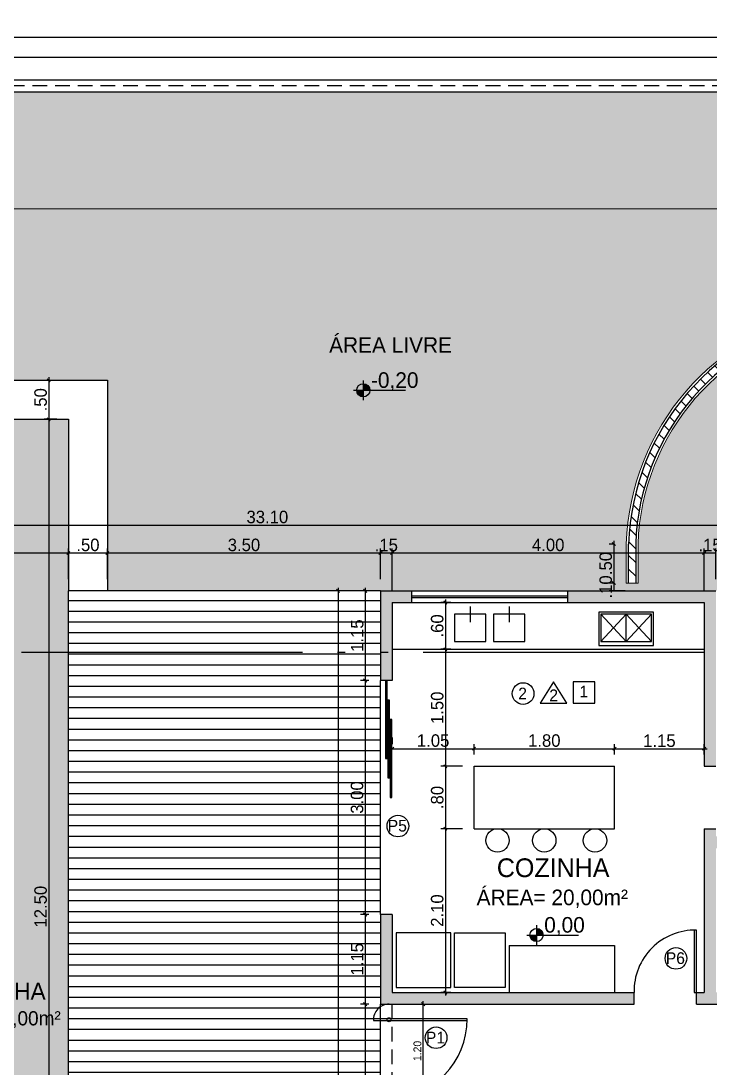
# Model space of a CAD drawing. Header units: feet. Extents: x 1734 to 1931, y 883 to 1088.
# Drawn here: x 1754.83 to 1763.67, y 923.11 to 936.54 of the extents above; entities that cross this region are included whole.
import ezdxf

# ---------------------------------------------------------------- set-up
doc = ezdxf.new("R2010")
doc.units = ezdxf.units.FT
doc.header["$LTSCALE"] = 0.3
doc.header["$MEASUREMENT"] = 0
doc.header["$PDMODE"] = 32
doc.header["$PDSIZE"] = 0.1
for name, pattern in [('ACAD_ISO05W100', [33, 24, -3, 0, -3, 0, -3]), ('DASHED2', [0.375, 0.25, -0.125]), ('HIDDEN', [9.525, 6.35, -3.175])]:
    doc.linetypes.add(name, pattern=pattern)
doc.layers.get('0').update_dxf_attribs({"linetype": 'CONTINUOUS'})
doc.layers.get('Defpoints').update_dxf_attribs({"linetype": 'CONTINUOUS'})
for name, color, linetype in [('1', 1, 'CONTINUOUS'), ('2', 44, 'CONTINUOUS'), ('3', 3, 'CONTINUOUS'), ('4.', 4, 'CONTINUOUS'), ('5', 5, 'CONTINUOUS'), ('Cotas', 1, 'CONTINUOUS'), ('demolição', 140, 'DASHED2'), ('projecao', 8, 'HIDDEN'), ('Texto', 44, 'CONTINUOUS')]:
    doc.layers.add(name, color=color, linetype=linetype)
doc.styles.add('ROMANS', font='romans')
doc.styles.add('style1', font='GOTHIC.TTF')
doc.styles.add('TP', font='arial.ttf', dxfattribs={"height": 0.1})
doc.dimstyles.new('ESC-100', dxfattribs={"dimtxt": 0.16, "dimasz": 0.04, "dimexe": 0.06, "dimexo": 0.15, "dimgap": 0.02, "dimtad": 1, "dimzin": 4, "dimdsep": 46, "dimtxsty": 'style1', "dimblk": 'OBLIQUE', "dimcen": 0.01, "dimdle": 0.04, "dimclrd": 14, "dimclre": 14, "dimclrt": 2, "dimazin": 0, "dimtfac": 1, "dimtix": 1, "dimtmove": 2, "dimatfit": 0, "dimldrblk": 'OPEN90', "dimfxl": 1, "dimtolj": 1, "dimtzin": 4, "dimlwd": -1, "dimlwe": -1, "dimarcsym": 0})
doc.dimstyles.new('ESC-50', dxfattribs={"dimtxt": 0.1, "dimasz": 0.04, "dimexe": 0.06, "dimexo": 0.15, "dimgap": 0.02, "dimtad": 1, "dimzin": 4, "dimdsep": 46, "dimtxsty": 'style1', "dimblk": 'OBLIQUE', "dimcen": 0.01, "dimdle": 0.04, "dimclrd": 14, "dimclre": 14, "dimclrt": 2, "dimazin": 0, "dimtfac": 1, "dimtix": 1, "dimtmove": 2, "dimatfit": 0, "dimldrblk": 'OPEN90', "dimfxl": 1, "dimtolj": 1, "dimtzin": 4, "dimlwd": -1, "dimlwe": -1, "dimarcsym": 0})

# ---------------------------------------------------------------- blocks, each defined once
blk = doc.blocks.new('_Oblique')
at = {"color": 0, "linetype": 'ByBlock', "lineweight": -2}
blk.add_line((-0.5, -0.5), (0.5, 0.5), dxfattribs=at)
blk = doc.blocks.new('*D23')
at = {"layer": 'Cotas', "color": 14, "transparency": 16777216}
for p, q in [((1737.942, 932.281), (1737.942, 936.132)), ((1791.935, 932.445), (1791.935, 936.132)), ((1737.902, 936.072), (1791.975, 936.072))]:
    blk.add_line(p, q, dxfattribs=at)
at = {"layer": 'Defpoints', "color": 0, "transparency": 16777216}
for p in [(1791.935, 936.072), (1791.935, 932.295), (1737.942, 932.131)]:
    blk.add_point(p, dxfattribs=at)
at = {"layer": 'Cotas', "color": 14, "transparency": 16777216, "xscale": 0.04, "yscale": 0.04, "zscale": 0.04, "rotation": 180}
blk.add_blockref('_Oblique', (1737.942, 936.072), dxfattribs=at)
at = {"layer": 'Cotas', "color": 14, "transparency": 16777216, "xscale": 0.04, "yscale": 0.04, "zscale": 0.04}
blk.add_blockref('_Oblique', (1791.935, 936.072), dxfattribs=at)
at = {"layer": 'Cotas', "color": 2, "transparency": 16777216, "insert": (1764.939, 936.176), "char_height": 0.16, "attachment_point": 5, "style": 'style1'}
blk.add_mtext('\\A1;53.99', dxfattribs=at)
blk = doc.blocks.new('_Open90')
at = {"color": 0, "linetype": 'ByBlock', "lineweight": -2}
for p, q in [((0, 0), (-1, 0)), ((-0.5, 0.5), (0, 0)), ((0, 0), (-0.5, -0.5))]:
    blk.add_line(p, q, dxfattribs=at)
blk = doc.blocks.new('*D26')
at = {"layer": 'Cotas', "color": 14, "transparency": 16777216}
for p, q in [((1736.367, 935.856), (1736.367, 936.391)), ((1793.517, 935.856), (1793.517, 936.391)), ((1736.327, 936.331), (1793.557, 936.331))]:
    blk.add_line(p, q, dxfattribs=at)
at = {"layer": 'Defpoints', "color": 0, "transparency": 16777216}
for p in [(1793.517, 936.331), (1736.367, 935.706), (1793.517, 935.706)]:
    blk.add_point(p, dxfattribs=at)
at = {"layer": 'Cotas', "color": 14, "transparency": 16777216, "xscale": 0.04, "yscale": 0.04, "zscale": 0.04, "rotation": 180}
blk.add_blockref('_Oblique', (1736.367, 936.331), dxfattribs=at)
at = {"layer": 'Cotas', "color": 14, "transparency": 16777216, "xscale": 0.04, "yscale": 0.04, "zscale": 0.04}
blk.add_blockref('_Oblique', (1793.517, 936.331), dxfattribs=at)
at = {"layer": 'Cotas', "color": 2, "transparency": 16777216, "insert": (1764.942, 936.433), "char_height": 0.16, "attachment_point": 5, "style": 'style1'}
blk.add_mtext('\\A1;57.15', dxfattribs=at)
blk = doc.blocks.new('*D42')
at = {"layer": 'Cotas', "color": 14, "linetype": 'Continuous', "transparency": 16777216}
for p, q in [((1763.592, 929.231), (1763.592, 929.775)), ((1763.742, 929.715), (1763.592, 929.715)), ((1763.742, 929.381), (1763.742, 929.775))]:
    blk.add_line(p, q, dxfattribs=at)
at = {"layer": 'Defpoints', "color": 0, "linetype": 'Continuous', "transparency": 16777216}
for p in [(1763.592, 929.715), (1763.742, 929.231), (1763.592, 929.081)]:
    blk.add_point(p, dxfattribs=at)
at = {"layer": 'Cotas', "color": 2, "linetype": 'Continuous', "transparency": 16777216, "insert": (1763.667, 929.817), "char_height": 0.16, "attachment_point": 5, "style": 'style1'}
blk.add_mtext('\\A1;.15', dxfattribs=at)
blk = doc.blocks.new('*D43')
at = {"layer": 'Cotas', "color": 14, "linetype": 'Continuous', "transparency": 16777216}
for p, q in [((1763.632, 929.715), (1759.552, 929.715)), ((1759.592, 929.231), (1759.592, 929.775)), ((1763.592, 929.231), (1763.592, 929.775))]:
    blk.add_line(p, q, dxfattribs=at)
at = {"layer": 'Defpoints', "color": 0, "linetype": 'Continuous', "transparency": 16777216}
for p in [(1759.592, 929.715), (1759.592, 929.081), (1763.592, 929.081)]:
    blk.add_point(p, dxfattribs=at)
at = {"layer": 'Cotas', "color": 14, "linetype": 'Continuous', "transparency": 16777216, "xscale": 0.04, "yscale": 0.04, "zscale": 0.04, "rotation": 180}
blk.add_blockref('_Oblique', (1759.592, 929.715), dxfattribs=at)
at = {"layer": 'Cotas', "color": 14, "linetype": 'Continuous', "transparency": 16777216, "xscale": 0.04, "yscale": 0.04, "zscale": 0.04}
blk.add_blockref('_Oblique', (1763.592, 929.715), dxfattribs=at)
at = {"layer": 'Cotas', "color": 2, "linetype": 'Continuous', "transparency": 16777216, "insert": (1761.592, 929.819), "char_height": 0.16, "attachment_point": 5, "style": 'style1'}
blk.add_mtext('\\A1;4.00', dxfattribs=at)
blk = doc.blocks.new('*D44')
at = {"layer": 'Cotas', "color": 14, "linetype": 'Continuous', "transparency": 16777216}
for p, q in [((1759.442, 929.381), (1759.442, 929.775)), ((1759.592, 929.715), (1759.442, 929.715)), ((1759.592, 929.231), (1759.592, 929.775))]:
    blk.add_line(p, q, dxfattribs=at)
at = {"layer": 'Defpoints', "color": 0, "linetype": 'Continuous', "transparency": 16777216}
for p in [(1759.442, 929.715), (1759.442, 929.231), (1759.592, 929.081)]:
    blk.add_point(p, dxfattribs=at)
at = {"layer": 'Cotas', "color": 2, "linetype": 'Continuous', "transparency": 16777216, "insert": (1759.517, 929.817), "char_height": 0.16, "attachment_point": 5, "style": 'style1'}
blk.add_mtext('\\A1;.15', dxfattribs=at)
blk = doc.blocks.new('*D45')
at = {"layer": 'Cotas', "color": 14, "linetype": 'Continuous', "transparency": 16777216}
for p, q in [((1759.482, 929.715), (1755.902, 929.715)), ((1755.942, 929.381), (1755.942, 929.775)), ((1759.442, 929.381), (1759.442, 929.775))]:
    blk.add_line(p, q, dxfattribs=at)
at = {"layer": 'Defpoints', "color": 0, "linetype": 'Continuous', "transparency": 16777216}
for p in [(1755.942, 929.715), (1755.942, 929.231), (1759.442, 929.231)]:
    blk.add_point(p, dxfattribs=at)
at = {"layer": 'Cotas', "color": 14, "linetype": 'Continuous', "transparency": 16777216, "xscale": 0.04, "yscale": 0.04, "zscale": 0.04, "rotation": 180}
blk.add_blockref('_Oblique', (1755.942, 929.715), dxfattribs=at)
at = {"layer": 'Cotas', "color": 14, "linetype": 'Continuous', "transparency": 16777216, "xscale": 0.04, "yscale": 0.04, "zscale": 0.04}
blk.add_blockref('_Oblique', (1759.442, 929.715), dxfattribs=at)
at = {"layer": 'Cotas', "color": 2, "linetype": 'Continuous', "transparency": 16777216, "insert": (1757.692, 929.819), "char_height": 0.16, "attachment_point": 5, "style": 'style1'}
blk.add_mtext('\\A1;3.50', dxfattribs=at)
blk = doc.blocks.new('*D46')
at = {"layer": 'Cotas', "color": 14, "linetype": 'Continuous', "transparency": 16777216}
for p, q in [((1755.982, 929.715), (1755.402, 929.715)), ((1755.442, 929.381), (1755.442, 929.775)), ((1755.942, 929.381), (1755.942, 929.775))]:
    blk.add_line(p, q, dxfattribs=at)
at = {"layer": 'Defpoints', "color": 0, "linetype": 'Continuous', "transparency": 16777216}
for p in [(1755.442, 929.715), (1755.442, 929.231), (1755.942, 929.231)]:
    blk.add_point(p, dxfattribs=at)
at = {"layer": 'Cotas', "color": 14, "linetype": 'Continuous', "transparency": 16777216, "xscale": 0.04, "yscale": 0.04, "zscale": 0.04, "rotation": 180}
blk.add_blockref('_Oblique', (1755.442, 929.715), dxfattribs=at)
at = {"layer": 'Cotas', "color": 14, "linetype": 'Continuous', "transparency": 16777216, "xscale": 0.04, "yscale": 0.04, "zscale": 0.04}
blk.add_blockref('_Oblique', (1755.942, 929.715), dxfattribs=at)
at = {"layer": 'Cotas', "color": 2, "linetype": 'Continuous', "transparency": 16777216, "insert": (1755.692, 929.819), "char_height": 0.16, "attachment_point": 5, "style": 'style1'}
blk.add_mtext('\\A1;.50', dxfattribs=at)
blk = doc.blocks.new('*D47')
at = {"layer": 'Cotas', "color": 14, "linetype": 'Continuous', "transparency": 16777216}
for p, q in [((1755.482, 929.715), (1753.402, 929.715)), ((1753.442, 929.381), (1753.442, 929.775)), ((1755.442, 929.381), (1755.442, 929.775))]:
    blk.add_line(p, q, dxfattribs=at)
at = {"layer": 'Defpoints', "color": 0, "linetype": 'Continuous', "transparency": 16777216}
for p in [(1753.442, 929.715), (1753.442, 929.231), (1755.442, 929.231)]:
    blk.add_point(p, dxfattribs=at)
at = {"layer": 'Cotas', "color": 14, "linetype": 'Continuous', "transparency": 16777216, "xscale": 0.04, "yscale": 0.04, "zscale": 0.04, "rotation": 180}
blk.add_blockref('_Oblique', (1753.442, 929.715), dxfattribs=at)
at = {"layer": 'Cotas', "color": 14, "linetype": 'Continuous', "transparency": 16777216, "xscale": 0.04, "yscale": 0.04, "zscale": 0.04}
blk.add_blockref('_Oblique', (1755.442, 929.715), dxfattribs=at)
at = {"layer": 'Cotas', "color": 2, "linetype": 'Continuous', "transparency": 16777216, "insert": (1754.442, 929.819), "char_height": 0.16, "attachment_point": 5, "style": 'style1'}
blk.add_mtext('\\A1;2.00', dxfattribs=at)
blk = doc.blocks.new('*D56')
at = {"layer": 'Cotas', "color": 14, "transparency": 16777216}
for p, q in [((1741.402, 930.073), (1774.582, 930.073)), ((1741.442, 929.381), (1741.442, 930.133)), ((1774.542, 929.5), (1774.542, 930.133))]:
    blk.add_line(p, q, dxfattribs=at)
at = {"layer": 'Defpoints', "color": 0, "transparency": 16777216}
for p in [(1774.542, 930.073), (1774.542, 929.35), (1741.442, 929.231)]:
    blk.add_point(p, dxfattribs=at)
at = {"layer": 'Cotas', "color": 14, "transparency": 16777216, "xscale": 0.04, "yscale": 0.04, "zscale": 0.04, "rotation": 180}
blk.add_blockref('_Oblique', (1741.442, 930.073), dxfattribs=at)
at = {"layer": 'Cotas', "color": 14, "transparency": 16777216, "xscale": 0.04, "yscale": 0.04, "zscale": 0.04}
blk.add_blockref('_Oblique', (1774.542, 930.073), dxfattribs=at)
at = {"layer": 'Cotas', "color": 2, "transparency": 16777216, "insert": (1757.992, 930.177), "char_height": 0.16, "attachment_point": 5, "style": 'style1'}
blk.add_mtext('\\A1;33.10', dxfattribs=at)
blk = doc.blocks.new('*D88')
at = {"layer": 'Cotas', "color": 14, "linetype": 'Continuous', "transparency": 16777216}
for p, q in [((1759.246, 929.271), (1759.246, 928.041)), ((1759.292, 929.231), (1759.186, 929.231)), ((1759.292, 928.081), (1759.186, 928.081))]:
    blk.add_line(p, q, dxfattribs=at)
at = {"layer": 'Defpoints', "color": 0, "linetype": 'Continuous', "transparency": 16777216}
for p in [(1759.442, 929.231), (1759.246, 928.081), (1759.442, 928.081)]:
    blk.add_point(p, dxfattribs=at)
at = {"layer": 'Cotas', "color": 14, "linetype": 'Continuous', "transparency": 16777216, "xscale": 0.04, "yscale": 0.04, "zscale": 0.04}
for p, rotation in [((1759.246, 929.231), 90), ((1759.246, 928.081), 270)]:
    blk.add_blockref('_Oblique', p, dxfattribs=dict(at, rotation=rotation))
at = {"layer": 'Cotas', "color": 2, "linetype": 'Continuous', "transparency": 16777216, "insert": (1759.144, 928.656), "char_height": 0.16, "attachment_point": 5, "rotation": 90, "style": 'style1'}
blk.add_mtext('\\A1;1.15', dxfattribs=at)
blk = doc.blocks.new('*D89')
at = {"layer": 'Cotas', "color": 14, "linetype": 'Continuous', "transparency": 16777216}
for p, q in [((1759.292, 928.081), (1759.186, 928.081)), ((1759.246, 928.121), (1759.246, 925.041)), ((1759.292, 925.081), (1759.186, 925.081))]:
    blk.add_line(p, q, dxfattribs=at)
at = {"layer": 'Defpoints', "color": 0, "linetype": 'Continuous', "transparency": 16777216}
for p in [(1759.442, 928.081), (1759.246, 925.081), (1759.442, 925.081)]:
    blk.add_point(p, dxfattribs=at)
at = {"layer": 'Cotas', "color": 14, "linetype": 'Continuous', "transparency": 16777216, "xscale": 0.04, "yscale": 0.04, "zscale": 0.04}
for p, rotation in [((1759.246, 928.081), 90), ((1759.246, 925.081), 270)]:
    blk.add_blockref('_Oblique', p, dxfattribs=dict(at, rotation=rotation))
at = {"layer": 'Cotas', "color": 2, "linetype": 'Continuous', "transparency": 16777216, "insert": (1759.142, 926.581), "char_height": 0.16, "attachment_point": 5, "rotation": 90, "style": 'style1'}
blk.add_mtext('\\A1;3.00', dxfattribs=at)
blk = doc.blocks.new('*D90')
at = {"layer": 'Cotas', "color": 14, "linetype": 'Continuous', "transparency": 16777216}
for p, q in [((1759.246, 925.121), (1759.246, 923.891)), ((1759.292, 925.081), (1759.186, 925.081)), ((1759.292, 923.931), (1759.186, 923.931))]:
    blk.add_line(p, q, dxfattribs=at)
at = {"layer": 'Defpoints', "color": 0, "linetype": 'Continuous', "transparency": 16777216}
for p in [(1759.442, 925.081), (1759.246, 923.931), (1759.442, 923.931)]:
    blk.add_point(p, dxfattribs=at)
at = {"layer": 'Cotas', "color": 14, "linetype": 'Continuous', "transparency": 16777216, "xscale": 0.04, "yscale": 0.04, "zscale": 0.04}
for p, rotation in [((1759.246, 925.081), 90), ((1759.246, 923.931), 270)]:
    blk.add_blockref('_Oblique', p, dxfattribs=dict(at, rotation=rotation))
at = {"layer": 'Cotas', "color": 2, "linetype": 'Continuous', "transparency": 16777216, "insert": (1759.144, 924.506), "char_height": 0.16, "attachment_point": 5, "rotation": 90, "style": 'style1'}
blk.add_mtext('\\A1;1.15', dxfattribs=at)
blk = doc.blocks.new('*D91')
at = {"layer": 'Cotas', "color": 14, "linetype": 'Continuous', "transparency": 16777216}
for p, q in [((1759.292, 923.931), (1759.186, 923.931)), ((1759.246, 923.971), (1759.246, 917.741)), ((1759.292, 917.781), (1759.186, 917.781))]:
    blk.add_line(p, q, dxfattribs=at)
at = {"layer": 'Defpoints', "color": 0, "linetype": 'Continuous', "transparency": 16777216}
for p in [(1759.442, 923.931), (1759.246, 917.781), (1759.442, 917.781)]:
    blk.add_point(p, dxfattribs=at)
at = {"layer": 'Cotas', "color": 14, "linetype": 'Continuous', "transparency": 16777216, "xscale": 0.04, "yscale": 0.04, "zscale": 0.04}
for p, rotation in [((1759.246, 923.931), 90), ((1759.246, 917.781), 270)]:
    blk.add_blockref('_Oblique', p, dxfattribs=dict(at, rotation=rotation))
at = {"layer": 'Cotas', "color": 2, "linetype": 'Continuous', "transparency": 16777216, "insert": (1759.142, 920.856), "char_height": 0.16, "attachment_point": 5, "rotation": 90, "style": 'style1'}
blk.add_mtext('\\A1;6.15', dxfattribs=at)
blk = doc.blocks.new('*D94')
at = {"layer": 'Cotas', "color": 14, "linetype": 'Continuous', "transparency": 16777216}
for p, q in [((1758.898, 929.271), (1758.898, 912.591)), ((1758.896, 929.231), (1758.838, 929.231)), ((1758.896, 912.631), (1758.838, 912.631))]:
    blk.add_line(p, q, dxfattribs=at)
at = {"layer": 'Defpoints', "color": 0, "linetype": 'Continuous', "transparency": 16777216}
for p in [(1759.046, 929.231), (1758.898, 912.631), (1759.046, 912.631)]:
    blk.add_point(p, dxfattribs=at)
at = {"layer": 'Cotas', "color": 14, "linetype": 'Continuous', "transparency": 16777216, "xscale": 0.04, "yscale": 0.04, "zscale": 0.04}
for p, rotation in [((1758.898, 929.231), 90), ((1758.898, 912.631), 270)]:
    blk.add_blockref('_Oblique', p, dxfattribs=dict(at, rotation=rotation))
at = {"layer": 'Cotas', "color": 2, "linetype": 'Continuous', "transparency": 16777216, "insert": (1758.794, 920.931), "char_height": 0.16, "attachment_point": 5, "rotation": 90, "style": 'style1'}
blk.add_mtext('\\A1;16.60', dxfattribs=at)
blk = doc.blocks.new('*D150')
at = {"layer": 'Cotas', "color": 14, "linetype": 'Continuous', "transparency": 16777216}
for p, q in [((1755.19, 931.971), (1755.19, 931.391)), ((1755.1, 931.931), (1755.13, 931.931)), ((1755.292, 931.431), (1755.13, 931.431))]:
    blk.add_line(p, q, dxfattribs=at)
at = {"layer": 'Defpoints', "color": 0, "linetype": 'Continuous', "transparency": 16777216}
for p in [(1755.25, 931.931), (1755.19, 931.431), (1755.442, 931.431)]:
    blk.add_point(p, dxfattribs=at)
at = {"layer": 'Cotas', "color": 14, "linetype": 'Continuous', "transparency": 16777216, "xscale": 0.04, "yscale": 0.04, "zscale": 0.04}
for p, rotation in [((1755.19, 931.931), 90), ((1755.19, 931.431), 270)]:
    blk.add_blockref('_Oblique', p, dxfattribs=dict(at, rotation=rotation))
at = {"layer": 'Cotas', "color": 2, "linetype": 'Continuous', "transparency": 16777216, "insert": (1755.086, 931.681), "char_height": 0.16, "attachment_point": 5, "rotation": 90, "style": 'style1'}
blk.add_mtext('\\A1;.50', dxfattribs=at)
blk = doc.blocks.new('*D151')
at = {"layer": 'Cotas', "color": 14, "linetype": 'Continuous', "transparency": 16777216}
for p, q in [((1755.292, 931.431), (1755.13, 931.431)), ((1755.19, 931.471), (1755.19, 918.891)), ((1755.292, 918.931), (1755.13, 918.931))]:
    blk.add_line(p, q, dxfattribs=at)
at = {"layer": 'Defpoints', "color": 0, "linetype": 'Continuous', "transparency": 16777216}
for p in [(1755.442, 931.431), (1755.19, 918.931), (1755.442, 918.931)]:
    blk.add_point(p, dxfattribs=at)
at = {"layer": 'Cotas', "color": 14, "linetype": 'Continuous', "transparency": 16777216, "xscale": 0.04, "yscale": 0.04, "zscale": 0.04}
for p, rotation in [((1755.19, 931.431), 90), ((1755.19, 918.931), 270)]:
    blk.add_blockref('_Oblique', p, dxfattribs=dict(at, rotation=rotation))
at = {"layer": 'Cotas', "color": 2, "linetype": 'Continuous', "transparency": 16777216, "insert": (1755.086, 925.181), "char_height": 0.16, "attachment_point": 5, "rotation": 90, "style": 'style1'}
blk.add_mtext('\\A1;12.50', dxfattribs=at)
blk = doc.blocks.new('*D226')
at = {"layer": 'Cotas', "color": 14, "linetype": 'Continuous', "transparency": 16777216}
for p, q in [((1760.346, 929.081), (1760.214, 929.081)), ((1760.274, 929.121), (1760.274, 928.441)), ((1760.346, 928.481), (1760.214, 928.481))]:
    blk.add_line(p, q, dxfattribs=at)
at = {"layer": 'Defpoints', "color": 0, "linetype": 'Continuous', "transparency": 16777216}
for p in [(1760.496, 929.081), (1760.274, 928.481), (1760.496, 928.481)]:
    blk.add_point(p, dxfattribs=at)
at = {"layer": 'Cotas', "color": 14, "linetype": 'Continuous', "transparency": 16777216, "xscale": 0.04, "yscale": 0.04, "zscale": 0.04}
for p, rotation in [((1760.274, 929.081), 90), ((1760.274, 928.481), 270)]:
    blk.add_blockref('_Oblique', p, dxfattribs=dict(at, rotation=rotation))
at = {"layer": 'Cotas', "color": 2, "linetype": 'Continuous', "transparency": 16777216, "insert": (1760.17, 928.781), "char_height": 0.16, "attachment_point": 5, "rotation": 90, "style": 'style1'}
blk.add_mtext('\\A1;.60', dxfattribs=at)
blk = doc.blocks.new('*D227')
at = {"layer": 'Cotas', "color": 14, "linetype": 'Continuous', "transparency": 16777216}
for p, q in [((1760.346, 928.481), (1760.214, 928.481)), ((1760.274, 928.521), (1760.274, 926.941)), ((1760.492, 926.981), (1760.214, 926.981))]:
    blk.add_line(p, q, dxfattribs=at)
at = {"layer": 'Defpoints', "color": 0, "linetype": 'Continuous', "transparency": 16777216}
for p in [(1760.496, 928.481), (1760.274, 926.981), (1760.642, 926.981)]:
    blk.add_point(p, dxfattribs=at)
at = {"layer": 'Cotas', "color": 14, "linetype": 'Continuous', "transparency": 16777216, "xscale": 0.04, "yscale": 0.04, "zscale": 0.04}
for p, rotation in [((1760.274, 928.481), 90), ((1760.274, 926.981), 270)]:
    blk.add_blockref('_Oblique', p, dxfattribs=dict(at, rotation=rotation))
at = {"layer": 'Cotas', "color": 2, "linetype": 'Continuous', "transparency": 16777216, "insert": (1760.17, 927.731), "char_height": 0.16, "attachment_point": 5, "rotation": 90, "style": 'style1'}
blk.add_mtext('\\A1;1.50', dxfattribs=at)
blk = doc.blocks.new('*D228')
at = {"layer": 'Cotas', "color": 14, "linetype": 'Continuous', "transparency": 16777216}
for p, q in [((1760.492, 926.981), (1760.214, 926.981)), ((1760.274, 927.021), (1760.274, 926.141)), ((1760.492, 926.181), (1760.214, 926.181))]:
    blk.add_line(p, q, dxfattribs=at)
at = {"layer": 'Defpoints', "color": 0, "linetype": 'Continuous', "transparency": 16777216}
for p in [(1760.642, 926.981), (1760.274, 926.181), (1760.642, 926.181)]:
    blk.add_point(p, dxfattribs=at)
at = {"layer": 'Cotas', "color": 14, "linetype": 'Continuous', "transparency": 16777216, "xscale": 0.04, "yscale": 0.04, "zscale": 0.04}
for p, rotation in [((1760.274, 926.981), 90), ((1760.274, 926.181), 270)]:
    blk.add_blockref('_Oblique', p, dxfattribs=dict(at, rotation=rotation))
at = {"layer": 'Cotas', "color": 2, "linetype": 'Continuous', "transparency": 16777216, "insert": (1760.17, 926.581), "char_height": 0.16, "attachment_point": 5, "rotation": 90, "style": 'style1'}
blk.add_mtext('\\A1;.80', dxfattribs=at)
blk = doc.blocks.new('*D229')
at = {"layer": 'Cotas', "color": 14, "linetype": 'Continuous', "transparency": 16777216}
for p, q in [((1760.492, 926.181), (1760.214, 926.181)), ((1760.274, 926.221), (1760.274, 924.041)), ((1760.346, 924.081), (1760.214, 924.081))]:
    blk.add_line(p, q, dxfattribs=at)
at = {"layer": 'Defpoints', "color": 0, "linetype": 'Continuous', "transparency": 16777216}
for p in [(1760.642, 926.181), (1760.274, 924.081), (1760.496, 924.081)]:
    blk.add_point(p, dxfattribs=at)
at = {"layer": 'Cotas', "color": 14, "linetype": 'Continuous', "transparency": 16777216, "xscale": 0.04, "yscale": 0.04, "zscale": 0.04}
for p, rotation in [((1760.274, 926.181), 90), ((1760.274, 924.081), 270)]:
    blk.add_blockref('_Oblique', p, dxfattribs=dict(at, rotation=rotation))
at = {"layer": 'Cotas', "color": 2, "linetype": 'Continuous', "transparency": 16777216, "insert": (1760.17, 925.131), "char_height": 0.16, "attachment_point": 5, "rotation": 90, "style": 'style1'}
blk.add_mtext('\\A1;2.10', dxfattribs=at)
blk = doc.blocks.new('*D230')
at = {"layer": 'Cotas', "color": 14, "linetype": 'Continuous', "transparency": 16777216}
for p, q in [((1759.592, 927.351), (1759.592, 927.266)), ((1760.642, 927.131), (1760.642, 927.266)), ((1759.552, 927.206), (1760.682, 927.206))]:
    blk.add_line(p, q, dxfattribs=at)
at = {"layer": 'Defpoints', "color": 0, "linetype": 'Continuous', "transparency": 16777216}
for p in [(1759.592, 927.201), (1760.642, 927.206), (1760.642, 926.981)]:
    blk.add_point(p, dxfattribs=at)
at = {"layer": 'Cotas', "color": 14, "linetype": 'Continuous', "transparency": 16777216, "xscale": 0.04, "yscale": 0.04, "zscale": 0.04, "rotation": 180}
blk.add_blockref('_Oblique', (1759.592, 927.206), dxfattribs=at)
at = {"layer": 'Cotas', "color": 14, "linetype": 'Continuous', "transparency": 16777216, "xscale": 0.04, "yscale": 0.04, "zscale": 0.04}
blk.add_blockref('_Oblique', (1760.642, 927.206), dxfattribs=at)
at = {"layer": 'Cotas', "color": 2, "linetype": 'Continuous', "transparency": 16777216, "insert": (1760.117, 927.31), "char_height": 0.16, "attachment_point": 5, "style": 'style1'}
blk.add_mtext('\\A1;1.05', dxfattribs=at)
blk = doc.blocks.new('*D231')
at = {"layer": 'Cotas', "color": 14, "linetype": 'Continuous', "transparency": 16777216}
for p, q in [((1760.642, 927.131), (1760.642, 927.266)), ((1762.442, 927.131), (1762.442, 927.266)), ((1760.602, 927.206), (1762.482, 927.206))]:
    blk.add_line(p, q, dxfattribs=at)
at = {"layer": 'Defpoints', "color": 0, "linetype": 'Continuous', "transparency": 16777216}
for p in [(1762.442, 927.206), (1760.642, 926.981), (1762.442, 926.981)]:
    blk.add_point(p, dxfattribs=at)
at = {"layer": 'Cotas', "color": 14, "linetype": 'Continuous', "transparency": 16777216, "xscale": 0.04, "yscale": 0.04, "zscale": 0.04, "rotation": 180}
blk.add_blockref('_Oblique', (1760.642, 927.206), dxfattribs=at)
at = {"layer": 'Cotas', "color": 14, "linetype": 'Continuous', "transparency": 16777216, "xscale": 0.04, "yscale": 0.04, "zscale": 0.04}
blk.add_blockref('_Oblique', (1762.442, 927.206), dxfattribs=at)
at = {"layer": 'Cotas', "color": 2, "linetype": 'Continuous', "transparency": 16777216, "insert": (1761.542, 927.31), "char_height": 0.16, "attachment_point": 5, "style": 'style1'}
blk.add_mtext('\\A1;1.80', dxfattribs=at)
blk = doc.blocks.new('*D232')
at = {"layer": 'Cotas', "color": 14, "linetype": 'Continuous', "transparency": 16777216}
for p, q in [((1762.442, 927.131), (1762.442, 927.266)), ((1763.592, 927.131), (1763.592, 927.266)), ((1762.402, 927.206), (1763.632, 927.206))]:
    blk.add_line(p, q, dxfattribs=at)
at = {"layer": 'Defpoints', "color": 0, "linetype": 'Continuous', "transparency": 16777216}
for p in [(1763.592, 927.206), (1762.442, 926.981), (1763.592, 926.981)]:
    blk.add_point(p, dxfattribs=at)
at = {"layer": 'Cotas', "color": 14, "linetype": 'Continuous', "transparency": 16777216, "xscale": 0.04, "yscale": 0.04, "zscale": 0.04, "rotation": 180}
blk.add_blockref('_Oblique', (1762.442, 927.206), dxfattribs=at)
at = {"layer": 'Cotas', "color": 14, "linetype": 'Continuous', "transparency": 16777216, "xscale": 0.04, "yscale": 0.04, "zscale": 0.04}
blk.add_blockref('_Oblique', (1763.592, 927.206), dxfattribs=at)
at = {"layer": 'Cotas', "color": 2, "linetype": 'Continuous', "transparency": 16777216, "insert": (1763.017, 927.308), "char_height": 0.16, "attachment_point": 5, "style": 'style1'}
blk.add_mtext('\\A1;1.15', dxfattribs=at)
blk = doc.blocks.new('*D245')
at = {"layer": 'Cotas', "color": 14, "linetype": 'Continuous', "transparency": 16777216}
for p, q in [((1762.443, 929.831), (1762.374, 929.831)), ((1762.434, 929.871), (1762.434, 929.291)), ((1762.443, 929.331), (1762.374, 929.331))]:
    blk.add_line(p, q, dxfattribs=at)
at = {"layer": 'Defpoints', "color": 0, "linetype": 'Continuous', "transparency": 16777216}
for p in [(1762.593, 929.831), (1762.434, 929.331), (1762.593, 929.331)]:
    blk.add_point(p, dxfattribs=at)
at = {"layer": 'Cotas', "color": 14, "linetype": 'Continuous', "transparency": 16777216, "xscale": 0.04, "yscale": 0.04, "zscale": 0.04}
for p, rotation in [((1762.434, 929.831), 90), ((1762.434, 929.331), 270)]:
    blk.add_blockref('_Oblique', p, dxfattribs=dict(at, rotation=rotation))
at = {"layer": 'Cotas', "color": 2, "linetype": 'Continuous', "transparency": 16777216, "insert": (1762.33, 929.581), "char_height": 0.16, "attachment_point": 5, "rotation": 90, "style": 'style1'}
blk.add_mtext('\\A1;.50', dxfattribs=at)
blk = doc.blocks.new('*D246')
at = {"layer": 'Cotas', "color": 14, "linetype": 'Continuous', "transparency": 16777216}
for p, q in [((1762.443, 929.331), (1762.374, 929.331)), ((1762.434, 929.331), (1762.434, 929.231)), ((1762.579, 929.231), (1762.374, 929.231))]:
    blk.add_line(p, q, dxfattribs=at)
at = {"layer": 'Defpoints', "color": 0, "linetype": 'Continuous', "transparency": 16777216}
for p in [(1762.593, 929.331), (1762.434, 929.231), (1762.729, 929.231)]:
    blk.add_point(p, dxfattribs=at)
at = {"layer": 'Cotas', "color": 2, "linetype": 'Continuous', "transparency": 16777216, "insert": (1762.33, 929.281), "char_height": 0.16, "attachment_point": 5, "rotation": 90, "style": 'style1'}
blk.add_mtext('\\A1;.10', dxfattribs=at)
blk = doc.blocks.new('NIV_PL')
for p, q in [((-0.15, 0), (0.638, 0)), ((0, 0.15), (0, -0.15))]:
    blk.add_line(p, q)
at = {"const_width": 0.1}
for points in [[(-0.05, 0, 0.414214), (0, -0.05, 1)], [(0.05, 0, 0.414214), (0, 0.05, 1)]]:
    blk.add_lwpolyline(points, format="xyb", dxfattribs=at)
blk.add_circle((0, 0), 0.1)
at = {"color": 2, "style": 'ROMANS'}
blk.add_attdef('NIVEL', (0.116, 0.037), '', height=0.1, dxfattribs=at)
blk = doc.blocks.new('*D502')
at = {"layer": 'Cotas', "color": 14, "linetype": 'Continuous', "transparency": 16777216}
for p, q in [((1759.957, 923.931), (1760.049, 923.931)), ((1759.989, 922.691), (1759.989, 923.971)), ((1759.712, 922.731), (1760.049, 922.731))]:
    blk.add_line(p, q, dxfattribs=at)
at = {"layer": 'Defpoints', "color": 0, "linetype": 'Continuous', "transparency": 16777216}
for p in [(1759.807, 923.931), (1759.989, 923.931), (1759.562, 922.731)]:
    blk.add_point(p, dxfattribs=at)
at = {"layer": 'Cotas', "color": 14, "linetype": 'Continuous', "transparency": 16777216, "xscale": 0.04, "yscale": 0.04, "zscale": 0.04}
for p, rotation in [((1759.989, 923.931), 90), ((1759.989, 922.731), 270)]:
    blk.add_blockref('_Oblique', p, dxfattribs=dict(at, rotation=rotation))
at = {"layer": 'Cotas', "color": 2, "linetype": 'Continuous', "transparency": 16777216, "insert": (1759.916, 923.331), "char_height": 0.1, "attachment_point": 5, "rotation": 90, "style": 'style1'}
blk.add_mtext('\\A1;1.20', dxfattribs=at)

msp = doc.modelspace()

# ---------------------------------------------------------------- hatches: boundary and pattern name
at = {"linetype": 'Continuous', "true_color": 0xbdcb95}
h = msp.add_hatch(color=253, dxfattribs=at)
h.paths.add_polyline_path([(1791.942, 932.131, 0.414214), (1789.942, 934.131), (1739.942, 934.131, 0.414214), (1737.942, 932.131), (1737.942, 913.131, 0.414214), (1739.942, 911.131), (1751.906, 911.131, -0.131652), (1753.656, 910.662), (1755.442, 909.631), (1765.294, 903.943), (1769.192, 901.693, -0.267949), (1770.942, 898.662), (1770.942, 887.631, 0.414214), (1772.942, 885.631), (1789.942, 885.631, 0.414214), (1791.942, 887.631)])
h.paths.add_polyline_path([(1768.892, 912.631), (1768.892, 909.781), (1765.742, 909.781), (1765.709, 911.58, -0.083534), (1764.519, 904.506), (1755.442, 909.747), (1755.442, 912.531), (1765.688, 912.531, -0.011002), (1765.709, 911.58), (1765.742, 912.631), (1755.442, 912.631), (1755.442, 916.431), (1748.442, 916.431), (1748.442, 912.631), (1741.442, 912.631), (1741.442, 916.931), (1740.542, 916.931), (1740.542, 923.931), (1741.442, 923.931), (1741.442, 929.231), (1748.442, 929.231), (1748.442, 931.931), (1755.942, 931.931), (1755.942, 929.231), (1774.542, 929.231), (1774.542, 931.381), (1777.992, 931.381), (1777.992, 929.231), (1779.992, 929.231), (1779.992, 912.631)], flags=16)
h.paths.add_polyline_path([(1768.529, 930.841, 0.812596), (1762.744, 929.831), (1762.744, 929.331), (1762.593, 929.331), (1762.593, 929.831, -0.810376), (1768.66, 930.916)], flags=16)
h.paths.add_polyline_path([(1762.497, 929.38), (1762.497, 929.769), (1762.152, 929.769), (1762.152, 929.38)], flags=24)
h.paths.add_polyline_path([(1762.497, 929.08), (1762.497, 929.469), (1762.152, 929.469), (1762.152, 929.08)], flags=8)
h.paths.add_polyline_path([(1768.897, 929.79), (1768.897, 930.302), (1768.552, 930.302), (1768.552, 929.79)], flags=24)
at = {"true_color": 0x004d66}
msp.add_hatch(color=138, dxfattribs=at).paths.add_polyline_path([(1753.442, 931.431), (1753.442, 918.931), (1755.442, 918.931), (1755.442, 929.231), (1755.442, 931.431)])
at = {"linetype": 'Continuous'}
h = msp.add_hatch(color=251, dxfattribs=at)
h.paths.add_polyline_path([(1759.592, 924.081), (1759.592, 925.081), (1759.442, 925.081), (1759.442, 923.931), (1762.692, 923.931), (1762.692, 924.081)])
h.paths.add_polyline_path([(1763.592, 926.181), (1763.592, 924.081), (1763.492, 924.081), (1763.492, 923.931), (1768.192, 923.931), (1768.192, 924.081), (1767.392, 924.081), (1767.392, 925.931), (1768.892, 925.931), (1768.892, 924.081), (1768.792, 924.081), (1768.792, 923.931), (1771.642, 923.931), (1771.642, 924.081), (1769.042, 924.081), (1769.042, 928.381), (1768.892, 928.381), (1768.892, 926.081), (1767.392, 926.081), (1767.392, 929.081), (1767.642, 929.081), (1767.642, 929.231), (1765.742, 929.231), (1765.742, 929.081), (1767.242, 929.081), (1767.242, 926.081), (1766.442, 926.081), (1766.442, 925.931), (1767.242, 925.931), (1767.242, 924.081), (1765.742, 924.081), (1765.742, 925.931), (1765.842, 925.931), (1765.842, 926.081), (1765.492, 926.081), (1765.492, 925.931), (1765.592, 925.931), (1765.592, 924.081), (1763.742, 924.081), (1763.742, 925.931), (1764.892, 925.931), (1764.892, 926.081), (1763.742, 926.081), (1763.742, 926.181)])
h.paths.add_polyline_path([(1761.842, 929.231), (1761.842, 929.081), (1763.592, 929.081), (1763.592, 926.981), (1763.742, 926.981), (1763.742, 929.231)])
h.paths.add_polyline_path([(1759.442, 929.231), (1759.442, 928.081), (1759.592, 928.081), (1759.592, 929.081), (1759.842, 929.081), (1759.842, 929.231)])
at = {"layer": '1', "linetype": 'Continuous'}
h = msp.add_hatch(dxfattribs=at)
h.set_pattern_fill('ANSI31,_I', color=8, scale=1.1, angle=315, style=2)
h.set_pattern_definition([(360, (2683.99825, -872.41644), (5e-17, 0.1375), [])])
h.paths.add_polyline_path([(1755.442, 929.231), (1755.442, 912.631), (1759.442, 912.631), (1759.442, 913.631), (1759.442, 917.781), (1759.442, 923.931), (1759.442, 925.081), (1759.442, 928.081), (1759.442, 929.231)])
h.paths.add_polyline_path([(1758.237, 920.436, -1), (1758.237, 919.686, -1)], flags=16)
h.paths.add_polyline_path([(1758.158, 920.403, -1), (1758.158, 919.878, -1)], flags=0)
h.paths.add_polyline_path([(1756.646, 919.686, -1), (1756.646, 920.436, -1)], flags=16)
h.paths.add_polyline_path([(1756.726, 919.878, -1), (1756.726, 920.403, -1)], flags=0)
h.paths.add_polyline_path([(1757.442, 920.481, -1), (1757.442, 921.231, -1)], flags=16)
h.paths.add_polyline_path([(1758.237, 922.027, -1), (1758.237, 921.277, -1)], flags=16)
h.paths.add_polyline_path([(1758.158, 921.835, -1), (1758.158, 921.31, -1)], flags=0)
h.paths.add_polyline_path([(1756.646, 921.277, -1), (1756.646, 922.027, -1)], flags=16)
h.paths.add_polyline_path([(1756.726, 921.31, -1), (1756.726, 921.835, -1)], flags=0)
h.paths.add_polyline_path([(1757.917, 924.731), (1756.967, 924.731), (1756.967, 927.731), (1757.917, 927.731)], flags=16)
h.paths.add_polyline_path([(1757.967, 924.731), (1757.967, 927.731), (1758.342, 927.731), (1758.342, 924.731)], flags=16)
h.paths.add_polyline_path([(1756.917, 924.731), (1756.542, 924.731), (1756.542, 927.731), (1756.917, 927.731)], flags=16)
at = {"layer": 'Cotas', "linetype": 'Continuous'}
h = msp.add_hatch(dxfattribs=at)
h.set_pattern_fill('LINE', color=256, angle=315, style=0)
h.set_pattern_definition([(315, (1762.62343, 929.33134), (0.0883883, 0.0883883), [])])
h.paths.add_polyline_path([(1768.555, 930.856), (1768.634, 930.901, 0.810866), (1762.623, 929.831), (1762.623, 929.331), (1762.714, 929.331), (1762.714, 929.832, -0.812066)])
at = {"layer": 'demolição', "linetype": 'Continuous'}
h = msp.add_hatch(color=255, dxfattribs=at)
h.dxf.hatch_style = 1
h.paths.add_polyline_path([(1793.442, 932.131, 0.414214), (1789.942, 935.631), (1739.942, 935.631, 0.414214), (1736.442, 932.131), (1736.442, 913.131, 0.414214), (1739.942, 909.631), (1751.906, 909.631, -0.131652), (1752.906, 909.363), (1755.442, 907.899), (1763.809, 903.068), (1768.442, 900.394, -0.267949), (1769.442, 898.662), (1769.442, 887.631, 0.414214), (1772.942, 884.131), (1789.942, 884.131, 0.414214), (1793.442, 887.631)])
h.paths.add_polyline_path([(1755.442, 909.631), (1753.656, 910.662, 0.131652), (1751.906, 911.131), (1739.942, 911.131, -0.414214), (1737.942, 913.131), (1737.942, 932.131, -0.414214), (1739.942, 934.131), (1789.942, 934.131, -0.414214), (1791.942, 932.131), (1791.942, 887.631, -0.414214), (1789.942, 885.631), (1772.942, 885.631, -0.414214), (1770.942, 887.631), (1770.942, 898.662, 0.267949), (1769.192, 901.693), (1765.294, 903.943)], flags=16)

# ---------------------------------------------------------------- linework, layer by layer
at = {"layer": '1', "linetype": 'Continuous', "lineweight": 13}
for p, q in [((1739.942, 934.131), (1789.942, 934.131)), ((1762.593, 929.331), (1762.593, 929.831)), ((1762.744, 929.831), (1762.744, 929.331)), ((1762.593, 929.331), (1762.744, 929.331))]:
    msp.add_line(p, q, dxfattribs=at)
at = {"layer": '1', "linetype": 'Continuous'}
for p, q in [((1748.442, 931.931), (1755.942, 931.931)), ((1755.942, 931.931), (1755.942, 929.231)), ((1753.442, 931.431), (1755.442, 931.431)), ((1755.442, 931.431), (1755.442, 929.231)), ((1755.442, 912.631), (1755.442, 929.231)), ((1759.442, 929.231), (1755.442, 929.231)), ((1759.842, 929.166), (1761.842, 929.166)), ((1759.842, 929.146), (1761.842, 929.146)), ((1759.442, 925.081), (1759.442, 928.081)), ((1759.442, 917.781), (1759.442, 923.931))]:
    msp.add_line(p, q, dxfattribs=at)
at = {"layer": '1'}
for p, q in [((1760.592, 929.031), (1760.592, 928.831)), ((1761.092, 929.031), (1761.092, 928.831)), ((1762.592, 928.581), (1762.267, 928.931)), ((1762.592, 928.931), (1762.267, 928.581)), ((1762.592, 928.581), (1762.592, 928.931)), ((1762.592, 928.931), (1762.917, 928.581)), ((1762.917, 928.931), (1762.592, 928.581))]:
    msp.add_line(p, q, dxfattribs=at)
for points in [[(1760.392, 928.581), (1760.792, 928.581), (1760.792, 928.931), (1760.392, 928.931)], [(1760.892, 928.581), (1761.292, 928.581), (1761.292, 928.931), (1760.892, 928.931)], [(1762.942, 928.531), (1762.942, 928.956), (1762.242, 928.956), (1762.242, 928.531)], [(1762.917, 928.581), (1762.917, 928.931), (1762.267, 928.931), (1762.267, 928.581)]]:
    msp.add_lwpolyline(points, close=True, dxfattribs=at)
at = {"layer": '1', "linetype": 'Continuous'}
for points in [[(1759.527, 927.081), (1759.527, 928.081), (1759.507, 928.081), (1759.507, 927.081)], [(1759.557, 926.831), (1759.557, 927.831), (1759.537, 927.831), (1759.537, 926.831)], [(1759.587, 926.581), (1759.587, 927.581), (1759.567, 927.581), (1759.567, 926.581)], [(1760.552, 923.741), (1759.352, 923.741), (1759.352, 923.721), (1760.552, 923.721)]]:
    msp.add_lwpolyline(points, close=True, dxfattribs=at)
at = {"layer": '1'}
for centre in [(1760.942, 926.031), (1761.542, 926.031), (1762.192, 926.031)]:
    msp.add_circle(centre, 0.15, dxfattribs=at)
at = {"layer": '1', "linetype": 'Continuous'}
msp.add_circle((1759.552, 923.731), 0.025, dxfattribs=at)
at = {"layer": '1', "linetype": 'Continuous', "lineweight": 13}
for radius, start, end in [(3.15, 22.0989, 178.1808), (3, 21.7011, 178.0898)]:
    msp.add_arc((1765.742, 929.731), radius, start, end, dxfattribs=at)
at = {"layer": '1'}
msp.add_arc((1763.477, 924.096), 0.785, 88.9053, 181.0947, dxfattribs=at)
at = {"layer": '1', "linetype": 'Continuous'}
for radius, start, end in [(0.2, 89.9284, 182.866), (1, 270.5729, 0.5729)]:
    msp.add_arc((1759.552, 923.731), radius, start, end, dxfattribs=at)
at = {"layer": '2'}
for p, q in [((1759.842, 929.231), (1761.842, 929.231)), ((1759.842, 929.081), (1761.842, 929.081)), ((1759.592, 928.481), (1763.592, 928.481)), ((1760.642, 926.981), (1762.442, 926.981)), ((1760.642, 926.181), (1760.642, 926.981)), ((1762.442, 926.181), (1762.442, 926.981)), ((1760.642, 926.181), (1762.442, 926.181)), ((1761.092, 924.681), (1761.092, 924.081)), ((1761.092, 924.681), (1762.442, 924.681)), ((1762.442, 924.681), (1762.442, 924.081))]:
    msp.add_line(p, q, dxfattribs=at)
for points in [[(1760.342, 924.845), (1759.642, 924.845), (1759.642, 924.145), (1760.342, 924.145)], [(1760.392, 924.845), (1761.042, 924.845), (1761.042, 924.145), (1760.392, 924.145)], [(1763.492, 924.081), (1763.492, 924.881), (1763.462, 924.881), (1763.462, 924.081)]]:
    msp.add_lwpolyline(points, close=True, dxfattribs=at)
at = {"layer": '3'}
for p, q in [((1736.442, 935.631), (1780.442, 935.631)), ((1736.442, 935.631), (1780.442, 935.631)), ((1762.623, 929.331), (1762.623, 929.831)), ((1762.714, 929.831), (1762.714, 929.331))]:
    msp.add_line(p, q, dxfattribs=at)
msp.add_lwpolyline([(1780.442, 935.781), (1736.292, 935.781), (1736.292, 895.481), (1755.942, 895.481)], dxfattribs=at)
for radius, start, end in [(3.12, 22.0224, 178.1808), (3.03, 21.7011, 178.0898)]:
    msp.add_arc((1765.742, 929.731), radius, start, end, dxfattribs=at)
at = {"layer": '4.', "color": 5, "linetype": 'ACAD_ISO05W100', "ltscale": 0.5}
msp.add_line((1794.491, 928.442), (1735.534, 928.442), dxfattribs=at)
at = {"layer": '5', "linetype": 'Continuous'}
for p, q in [((1759.442, 929.231), (1759.442, 928.081)), ((1759.442, 929.231), (1759.842, 929.231)), ((1759.842, 929.081), (1759.842, 929.231)), ((1761.842, 929.231), (1763.742, 929.231)), ((1761.842, 929.081), (1761.842, 929.231)), ((1759.592, 929.081), (1759.592, 928.081)), ((1759.592, 929.081), (1759.842, 929.081)), ((1761.842, 929.081), (1763.592, 929.081)), ((1763.592, 929.081), (1763.592, 926.981)), ((1759.592, 928.081), (1759.442, 928.081)), ((1763.592, 926.181), (1763.592, 924.081)), ((1759.442, 925.081), (1759.442, 923.931)), ((1759.592, 925.081), (1759.442, 925.081)), ((1759.592, 925.081), (1759.592, 924.081)), ((1759.592, 924.081), (1762.692, 924.081)), ((1763.492, 924.081), (1763.592, 924.081)), ((1759.442, 923.931), (1762.692, 923.931)), ((1763.492, 923.931), (1768.192, 923.931))]:
    msp.add_line(p, q, dxfattribs=at)
at = {"layer": '5'}
for p, q in [((1763.592, 926.981), (1763.742, 926.981)), ((1763.592, 926.181), (1763.742, 926.181)), ((1762.692, 923.931), (1762.692, 924.081)), ((1763.492, 923.931), (1763.492, 924.081))]:
    msp.add_line(p, q, dxfattribs=at)
at = {"layer": 'projecao', "ltscale": 0.1}
msp.add_line((1759.592, 917.931), (1759.592, 923.931), dxfattribs=at)
msp.add_lwpolyline([(1755.942, 895.556), (1768.367, 895.556), (1768.367, 884.056), (1793.517, 884.056), (1793.517, 935.706), (1736.367, 935.706), (1736.367, 895.556), (1755.942, 895.556)], dxfattribs=at)
at = {"layer": 'Texto', "color": 2}
for points in [[(1761.66, 928.066), (1761.489, 927.792), (1761.83, 927.792)], [(1761.914, 927.792), (1762.189, 927.792), (1762.189, 928.066), (1761.914, 928.066)]]:
    msp.add_lwpolyline(points, close=True, dxfattribs=at)
for centre in [(1761.271, 927.913), (1759.666, 926.215), (1763.23, 924.518), (1760.155, 923.501)]:
    msp.add_circle(centre, 0.139, dxfattribs=at)

# ---------------------------------------------------------------- block references
at = {"layer": 'Texto', "linetype": 'Continuous', "ltscale": 0.4}
ref = msp.add_blockref('NIV_PL', (1759.222, 931.802), dxfattribs=dict(at, xscale=0.8446215679939147, yscale=0.8446215679939147, zscale=0.8446215679939147))
ref.add_attrib('NIVEL', '-0,20', (1759.32, 931.833), dxfattribs={"layer": '0', "height": 0.2, "style": 'style1'})
ref = msp.add_blockref('NIV_PL', (1761.443, 924.817), dxfattribs=dict(at, xscale=0.8446215679939147, yscale=0.8446215679939147, zscale=0.8446215679939147))
ref.add_attrib('NIVEL', '0,00', (1761.541, 924.848), dxfattribs={"layer": '0', "height": 0.2, "style": 'style1'})

# ---------------------------------------------------------------- texts
at = {"layer": 'Texto', "width": 3.44546, "attachment_point": 1, "style": 'style1'}
for s, insert, char_height in [('\\pi1.72273;{\\H2.4x;\\P\\pi0.97481;\\H0.83333x;ÁREA LIVRE}', (1757.809, 932.883), 0.1), ('\\pi1.72273;\\P\\pi0.97548;{\\H2.4x;COZINHA\\P\\pi0.71662;\\H0.83333x;ÁREA= 20,00m²}', (1759.958, 925.967), 0.1), ('\\pi1.08153;{\\H2.4x;PRAINHA \\P\\pi0.8069;\\H0.83333x;ÁREA= 25,00m²}', (1752.771, 924.205), 0.09103)]:
    msp.add_mtext(s, dxfattribs=dict(at, insert=insert, char_height=char_height))
at = {"layer": 'Texto', "linetype": 'Continuous', "ltscale": 0.4, "char_height": 0.15, "width": 1.84656, "attachment_point": 8, "style": 'TP'}
for s, insert in [('{\\fCentury Gothic|b0|i0|c0|p34;2}', (1761.264, 927.839)), ('{\\fCentury Gothic|b0|i0|c0|p34;\\H1.001x;2}', (1761.662, 927.816)), ('{\\fCentury Gothic|b0|i0|c0|p34;\\H1.001x;1}', (1762.049, 927.864)), ('{\\fCentury Gothic|b0|i0|c0|p34;P5}', (1759.658, 926.142)), ('{\\fCentury Gothic|b0|i0|c0|p34;P6}', (1763.222, 924.444)), ('{\\fCentury Gothic|b0|i0|c0|p34;P1}', (1760.147, 923.427))]:
    msp.add_mtext(s, dxfattribs=dict(at, insert=insert))

# ---------------------------------------------------------------- dimensions: what is measured, and where the dimension line sits
at = {"layer": 'Cotas'}
for base, p1, p2, picture, middle in [((1793.517, 936.331), (1736.367, 935.706), (1793.517, 935.706), '*D26', (1764.942, 936.433)), ((1791.935, 936.072), (1737.942, 932.131), (1791.935, 932.295), '*D23', (1764.939, 936.176)), ((1774.542, 930.073), (1741.442, 929.231), (1774.542, 929.35), '*D56', (1757.992, 930.177))]:
    dim = msp.add_linear_dim(base=base, p1=p1, p2=p2, dimstyle='ESC-100', override={"dimtxt": 0.16}, dxfattribs=at)
    dim.commit()
    dim.dimension.update_dxf_attribs({"geometry": picture, "text_midpoint": middle})
at = {"layer": 'Cotas', "linetype": 'Continuous'}
for base, p1, p2, picture, middle in [((1755.19, 931.431), (1755.25, 931.931), (1755.442, 931.431), '*D150', (1755.086, 931.681)), ((1755.19, 918.931), (1755.442, 931.431), (1755.442, 918.931), '*D151', (1755.086, 925.181)), ((1762.434, 929.331), (1762.593, 929.831), (1762.593, 929.331), '*D245', (1762.33, 929.581)), ((1762.434, 929.231), (1762.593, 929.331), (1762.729, 929.231), '*D246', (1762.33, 929.281)), ((1758.898, 912.631), (1759.046, 929.231), (1759.046, 912.631), '*D94', (1758.794, 920.931)), ((1759.246, 928.081), (1759.442, 929.231), (1759.442, 928.081), '*D88', (1759.144, 928.656)), ((1760.274, 928.481), (1760.496, 929.081), (1760.496, 928.481), '*D226', (1760.17, 928.781)), ((1760.274, 926.981), (1760.496, 928.481), (1760.642, 926.981), '*D227', (1760.17, 927.731)), ((1759.246, 925.081), (1759.442, 928.081), (1759.442, 925.081), '*D89', (1759.142, 926.581)), ((1760.274, 926.181), (1760.642, 926.981), (1760.642, 926.181), '*D228', (1760.17, 926.581)), ((1760.274, 924.081), (1760.642, 926.181), (1760.496, 924.081), '*D229', (1760.17, 925.131)), ((1759.246, 923.931), (1759.442, 925.081), (1759.442, 923.931), '*D90', (1759.144, 924.506)), ((1759.246, 917.781), (1759.442, 923.931), (1759.442, 917.781), '*D91', (1759.142, 920.856))]:
    dim = msp.add_linear_dim(base=base, p1=p1, p2=p2, angle=90, dimstyle='ESC-100', dxfattribs=at)
    dim.commit()
    dim.dimension.update_dxf_attribs({"geometry": picture, "text_midpoint": middle})
for base, p1, p2, picture, middle in [((1753.442, 929.715), (1755.442, 929.231), (1753.442, 929.231), '*D47', (1754.442, 929.819)), ((1755.442, 929.715), (1755.942, 929.231), (1755.442, 929.231), '*D46', (1755.692, 929.819)), ((1755.942, 929.715), (1759.442, 929.231), (1755.942, 929.231), '*D45', (1757.692, 929.819)), ((1759.442, 929.715), (1759.592, 929.081), (1759.442, 929.231), '*D44', (1759.517, 929.817)), ((1759.592, 929.715), (1763.592, 929.081), (1759.592, 929.081), '*D43', (1761.592, 929.819)), ((1763.592, 929.715), (1763.742, 929.231), (1763.592, 929.081), '*D42', (1763.667, 929.817)), ((1760.642, 927.206), (1759.592, 927.201), (1760.642, 926.981), '*D230', (1760.117, 927.31)), ((1762.442, 927.206), (1760.642, 926.981), (1762.442, 926.981), '*D231', (1761.542, 927.31)), ((1763.592, 927.206), (1762.442, 926.981), (1763.592, 926.981), '*D232', (1763.017, 927.308))]:
    dim = msp.add_linear_dim(base=base, p1=p1, p2=p2, dimstyle='ESC-100', dxfattribs=at)
    dim.commit()
    dim.dimension.update_dxf_attribs({"geometry": picture, "text_midpoint": middle})
dim = msp.add_linear_dim(base=(1759.989, 923.931), p1=(1759.562, 922.731), p2=(1759.807, 923.931), angle=90, dimstyle='ESC-50', override={"dimfxl": 0.278871, "dimfxlon": 1, "dimarcsym": 1}, dxfattribs=at)
dim.commit()
dim.dimension.update_dxf_attribs({"geometry": '*D502', "text_midpoint": (1759.916, 923.331)})

doc.saveas('drawing.dxf')
